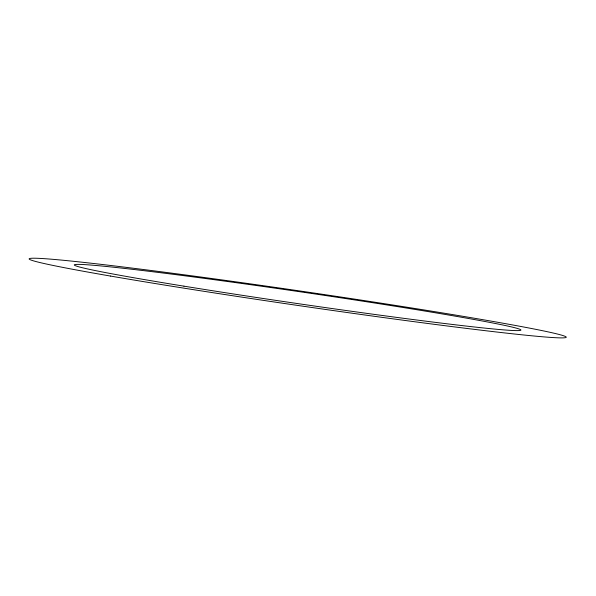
<?xml version="1.0" encoding="UTF-8"?>
<svg xmlns="http://www.w3.org/2000/svg" width="596" height="596" viewBox="0 0 596 596"><rect width="100%" height="100%" fill="white"/><g stroke="black" fill="none" stroke-linecap="round" stroke-linejoin="round"><path stroke-width="0.89" d="M110.454 276.052A271.515 7.316 8.3 0 0 558.147 337.82A271.515 7.316 8.3 0 0 224.305 280.239A271.515 7.316 8.3 0 0 110.454 276.052M183.955 286.162A225.541 6.02 8.3 0 0 520.882 330.11A225.541 6.02 8.3 0 0 188.306 276.253A225.541 6.02 8.3 0 0 183.955 286.162"/></g></svg>
